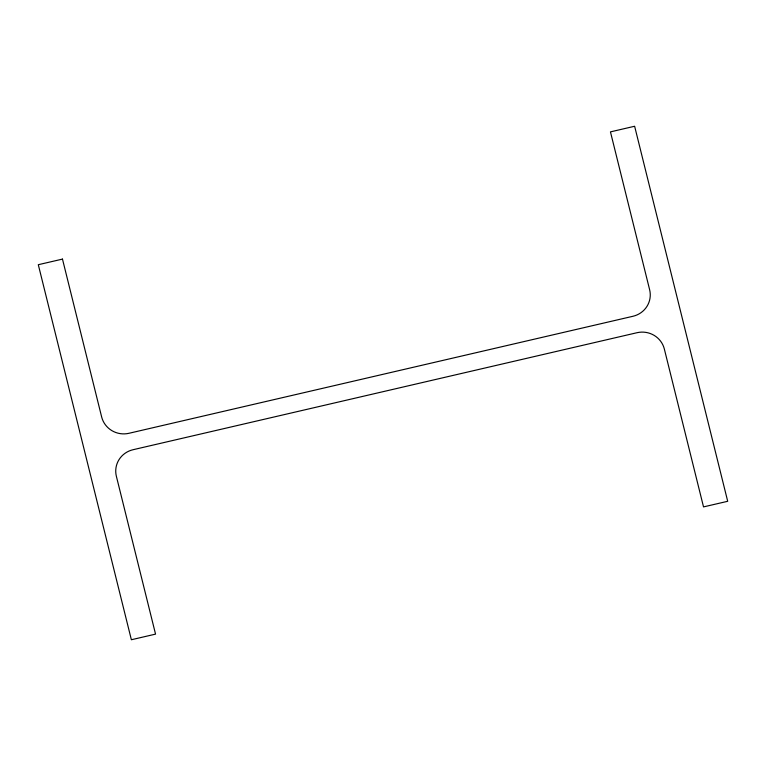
<?xml version="1.0" encoding="UTF-8"?>
<svg xmlns="http://www.w3.org/2000/svg" width="766" height="766" viewBox="0 0 766 766"><rect width="100%" height="100%" fill="white"/><g stroke="black" fill="none" stroke-linecap="round" stroke-linejoin="round"><path stroke-width="1.15" d="M62.477 259.1L38.3 264.71L131.369 639.744L155.546 634.124L116.365 476.26A22.616 22.023 4 0 1 133.025 449.728L637.053 332.703A22.616 22.023 4 0 1 664.342 349.028L703.523 506.9L727.7 501.29L634.631 126.256L610.454 131.876L649.635 289.74A22.616 22.023 4 0 1 632.975 316.272L128.947 433.297A22.616 22.023 4 0 1 101.658 416.972L62.477 259.1"/></g></svg>
